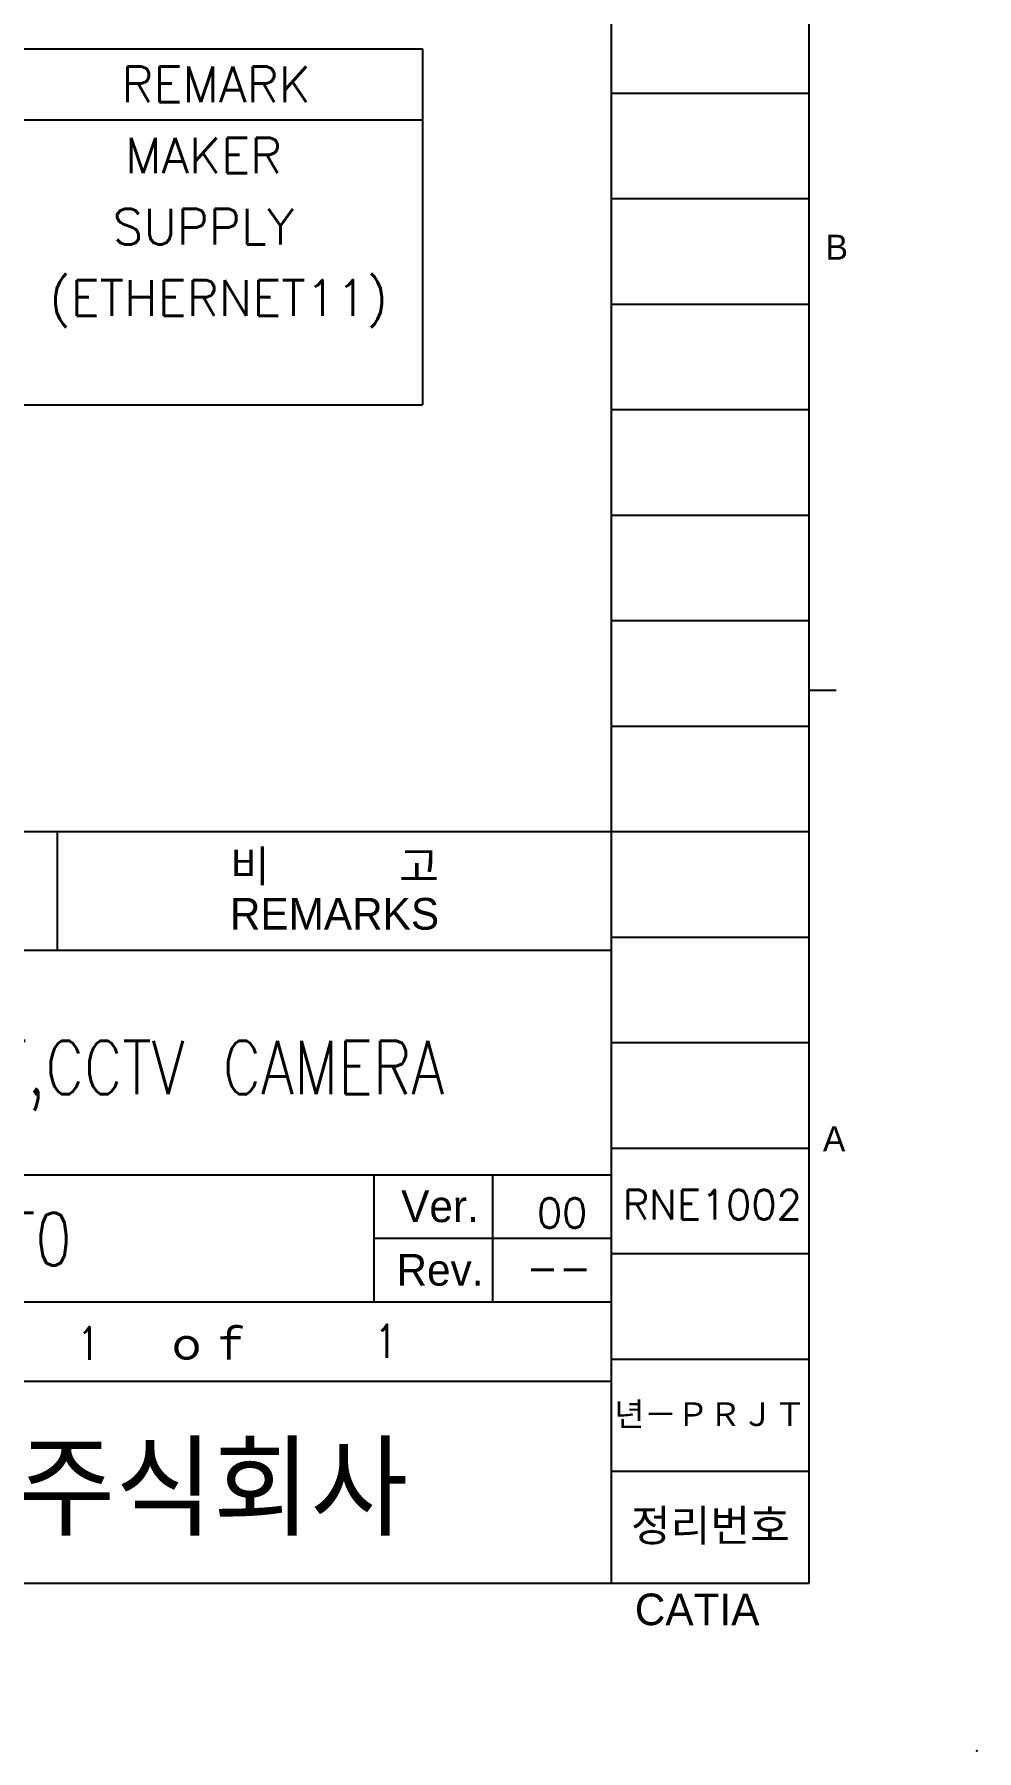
# Model space of a CAD drawing. Header units: millimetres. Extents: x 1063 to 1621, y 404 to 836.
# Drawn here: x 1549.9 to 1621.4, y 404.4 to 534.6 of the extents above; entities that cross this region are included whole.
import ezdxf
from ezdxf.enums import TextEntityAlignment as Align

# ---------------------------------------------------------------- set-up
doc = ezdxf.new("R2010")
doc.units = ezdxf.units.MM
doc.layers.add('5', color=4, linetype='Continuous')
doc.styles.add('CI', font='romand.shx', dxfattribs={"bigfont": 'whgdtxt.shx'})
doc.styles.add('ROMANS', font='txt', dxfattribs={"height": 0.2})
doc.styles.get("Standard").update_dxf_attribs({"font": 'txt.shx', "bigfont": 'whgtxt.shx'})

msp = doc.modelspace()

# ---------------------------------------------------------------- linework, layer by layer
at = {"color": 5, "linetype": 'Continuous'}
for p, q in [((1593.66, 417.09), (1593.66, 823.49)), ((1608.66, 417.09), (1608.66, 823.49)), ((1593.66, 530.09), (1608.66, 530.09)), ((1593.66, 514.09), (1608.66, 514.09)), ((1593.66, 498.09), (1608.66, 498.09)), ((1593.66, 482.09), (1608.66, 482.09)), ((1415.16, 474.09), (1593.66, 474.09)), ((1593.66, 466.09), (1608.66, 466.09)), ((1415.16, 465.09), (1593.66, 465.09)), ((1593.66, 450.09), (1608.66, 450.09)), ((1593.66, 434.09), (1608.66, 434.09)), ((1075.26, 417.09), (1608.66, 417.09))]:
    msp.add_line(p, q, dxfattribs=at)
for p, q in [((1438.15, 533.46), (1579.33, 533.46)), ((1579.33, 533.46), (1579.33, 506.46)), ((1438.15, 528.06), (1579.33, 528.06)), ((1438.15, 506.46), (1579.33, 506.46))]:
    msp.add_line(p, q)
at = {"color": 6, "linetype": 'Continuous'}
for p, q in [((1593.66, 522.09), (1608.66, 522.09)), ((1593.66, 506.09), (1608.66, 506.09)), ((1593.66, 490.09), (1608.66, 490.09)), ((1608.66, 484.82), (1610.71, 484.82)), ((1551.66, 465.09), (1551.66, 474.09)), ((1593.66, 474.09), (1608.66, 474.09)), ((1593.66, 458.09), (1608.66, 458.09)), ((1478.16, 448.07), (1593.66, 448.07)), ((1575.66, 438.42), (1575.66, 448.07)), ((1584.66, 438.42), (1584.66, 448.07)), ((1575.66, 443.25), (1593.66, 443.25)), ((1593.66, 442.09), (1608.66, 442.09)), ((1478.16, 438.42), (1593.66, 438.42)), ((1573.66, 438.42), (1578.66, 438.42)), ((1453.16, 432.42), (1593.66, 432.42)), ((1593.66, 425.59), (1608.66, 425.59))]:
    msp.add_line(p, q, dxfattribs=at)
at = {"color": 0}
msp.add_point((1621.36, 404.39), dxfattribs=at)

# ---------------------------------------------------------------- texts
for s, p in [('REMARK', (1563.68, 530.76)), ('MAKER', (1562.73, 525.36)), ('SUPPLY', (1562.73, 519.96)), ('(ETHERNET11)', (1563.88, 514.56))]:
    msp.add_text(s, height=2.7).set_placement(p, align=Align.MIDDLE_CENTER)
at = {"color": 90, "linetype": 'Continuous', "width": 0.8}
msp.add_text('PIN ARRANGEMENT,CCTV CAMERA', height=4.05, dxfattribs=at).set_placement((1544.84, 456.2), align=Align.MIDDLE_CENTER)
at = {"color": 7, "linetype": 'Continuous'}
for s, p in [('RNE1002', (1594.52, 444.68)), ('00', (1588.01, 444.05)), ('--', (1587.19, 439.89))]:
    msp.add_text(s, height=2.231, dxfattribs=at).set_placement(p)
at = {"style": 'CI'}
msp.add_text('현대로템주식회사', height=7, dxfattribs=at).set_placement((1519.01, 420.68))
at = {"color": 4, "attachment_point": 5, "style": 'ROMANS'}
for s, insert, char_height in [('{\\fﾱﾼﾸﾲￃﾼ|b0|i0|c129|p49;B }', (1610.75, 518.41), 1.9), ('{\\fﾱﾼﾸﾲￃﾼ|b0|i0|c129|p49;비\u3000\u3000\u3000고 }', (1572.66, 471.34), 2.4), ('{\\fﾱﾼﾸﾲￃﾼ|b0|i0|c129|p49;REMARKS }', (1572.66, 467.84), 2.4), ('{\\fﾱﾼﾸﾲￃﾼ|b0|i0|c129|p49;A }', (1610.55, 450.8), 1.9), ('{\\fﾱﾼﾸﾲￃﾼ|b0|i0|c129|p49;Ver. }', (1580.66, 445.66), 2.4), ('{\\fﾱﾼﾸﾲￃﾼ|b0|i0|c129|p49;Rev. }', (1580.66, 440.84), 2.4), ('{\\fﾱﾼﾸﾲￃﾼ|b0|i0|c129|p49;ｏｆ }', (1563.08, 435.23), 2.4), ('{\\fNew Gulim|b0|i0|c129|p18;\\H0.75x;년－ＰＲＪＴ\\fﾱﾼﾸﾲￃﾼ|b0|i0|c129|p49;\\H1.333x; }', (1601.16, 429.84), 2.4), ('{\\fNew Gulim|b0|i0|c129|p18;정리번호 }', (1601.16, 421.34), 2.4), ('{\\fﾱﾼﾸﾲￃﾼ|b0|i0|c129|p49;CATIA }', (1600.16, 415.09), 2.4)]:
    msp.add_mtext(s, dxfattribs=dict(at, insert=insert, char_height=char_height))
at = {"layer": '5', "color": 3, "width": 0.8}
msp.add_text('REW00083CT0', height=4, dxfattribs=at).set_placement((1522.42, 443.19), align=Align.MIDDLE_LEFT)
at = {"layer": '5', "color": 4, "width": 0.8}
for p in [(1553.13, 435.27), (1575.7, 435.44)]:
    msp.add_text('1', height=2.5, dxfattribs=at).set_placement(p, align=Align.MIDDLE_LEFT)

doc.saveas('drawing.dxf')
